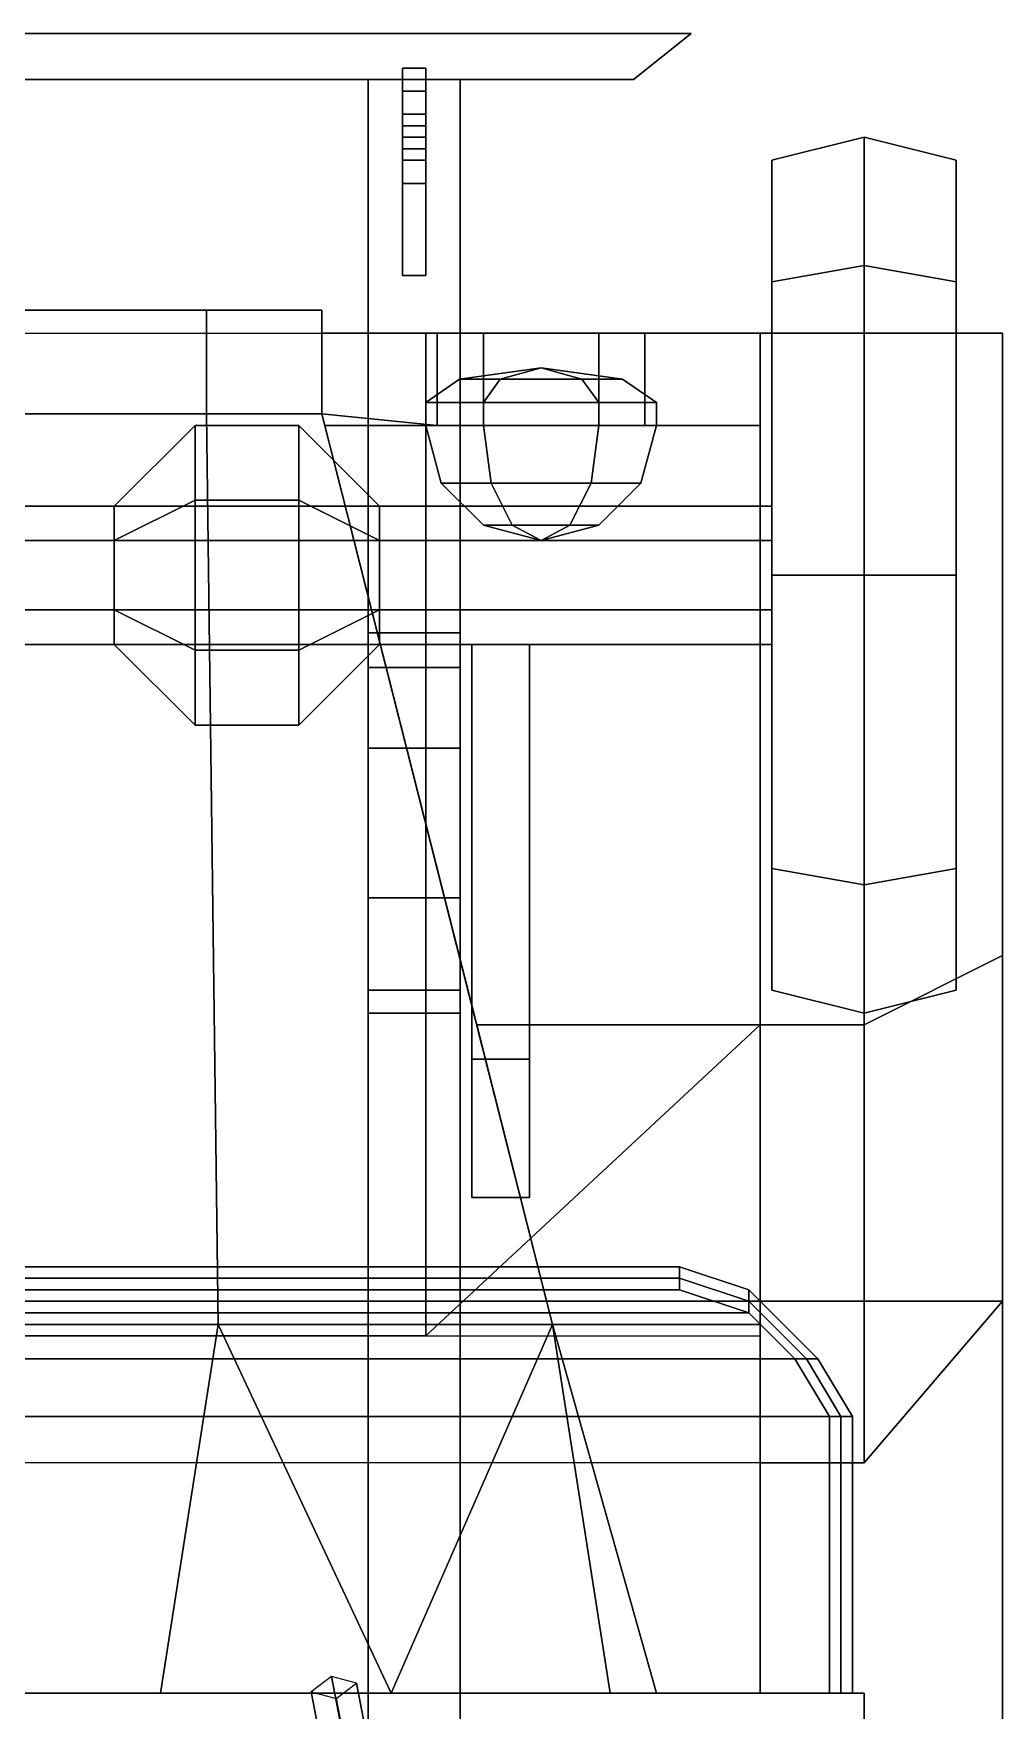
# Model space of a CAD drawing. Header units: millimetres. Extents: x -0.84 to 1, y -1.82 to 5.23.
# Drawn here: x 0 to 0.84, y 0.065 to 1.52 of the extents above; entities that cross this region are included whole.
import ezdxf

# ---------------------------------------------------------------- set-up
doc = ezdxf.new("R2010")
doc.units = ezdxf.units.MM
for name, color, linetype in [('tent', 1, 'Continuous'), ('tmp', 3, 'Continuous'), ('wheels', 2, 'Continuous')]:
    doc.layers.add(name, color=color, linetype=linetype)

msp = doc.modelspace()

# ---------------------------------------------------------------- linework, layer by layer
for points in [[(-0.5700000000000001, 1.52, 0.6100000000000001), (-0.52, 1.48, 0.6100000000000001), (0.52, 1.48, 0.6100000000000001), (0.5700000000000001, 1.52, 0.6100000000000001)], [(0.5700000000000001, 1.52, 0.6100000000000001), (0.5700000000000001, 1.52, 0.52), (-0.5700000000000001, 1.52, 0.52), (-0.5700000000000001, 1.52, 0.6100000000000001)], [(0.5700000000000001, 1.52, 0.52), (0.52, 1.48, 0.52), (-0.52, 1.48, 0.52), (-0.5700000000000001, 1.52, 0.52)], [(0.52, 1.48, 0.6100000000000001), (0.52, 1.48, 0.52), (0.5700000000000001, 1.52, 0.52), (0.5700000000000001, 1.52, 0.6100000000000001)], [(0.32, 1.49, 0.6400000000000001), (0.32, 1.48, 0.6200000000000001), (0.32, 1.44, 0.6300000000000001), (0.32, 1.45, 0.6400000000000001)], [(0.34, 1.49, 0.6400000000000001), (0.34, 1.48, 0.6200000000000001), (0.32, 1.48, 0.6200000000000001), (0.32, 1.49, 0.6400000000000001)], [(0.32, 1.49, 0.6699999999999999), (0.32, 1.49, 0.6400000000000001), (0.32, 1.45, 0.6400000000000001), (0.32, 1.45, 0.6699999999999999)], [(0.34, 1.49, 0.6699999999999999), (0.34, 1.49, 0.6400000000000001), (0.32, 1.49, 0.6400000000000001), (0.32, 1.49, 0.6699999999999999)], [(0.32, 1.47, 0.69), (0.32, 1.49, 0.6699999999999999), (0.32, 1.45, 0.6699999999999999), (0.32, 1.43, 0.6799999999999999)], [(0.34, 1.47, 0.6900000000000002), (0.34, 1.49, 0.6700000000000002), (0.32, 1.49, 0.6700000000000002), (0.32, 1.47, 0.6900000000000002)], [(0.34, 1.44, 0.6300000000000001), (0.34, 1.48, 0.6200000000000001), (0.34, 1.49, 0.6400000000000001), (0.34, 1.45, 0.6400000000000001)], [(0.34, 1.45, 0.6400000000000001), (0.34, 1.49, 0.6400000000000001), (0.34, 1.49, 0.6699999999999999), (0.34, 1.45, 0.6699999999999999)], [(0.34, 1.45, 0.6699999999999999), (0.34, 1.49, 0.6699999999999999), (0.34, 1.47, 0.69), (0.34, 1.43, 0.6799999999999999)], [(-0.52, 1.48, 0.6100000000000001), (-0.52, 1.48, 0.52), (0.52, 1.48, 0.52), (0.52, 1.48, 0.6100000000000001)], [(0.29, 1.48, 0.54), (0.29, 0.97, 0.54), (0.29, 0.9999999999999998, 0.6000000000000001), (0.29, 1.48, 0.6000000000000001)], [(0.3699999999999999, 1.48, 0.54), (0.3699999999999999, 0.97, 0.54), (0.29, 0.97, 0.54), (0.29, 1.48, 0.54)], [(0.29, 1.48, 0.6000000000000001), (0.29, 0.9999999999999998, 0.6000000000000001), (0.3699999999999999, 0.9999999999999998, 0.6000000000000001), (0.3699999999999999, 1.48, 0.6000000000000001)], [(0.32, 1.48, 0.6200000000000001), (0.32, 1.45, 0.6000000000000001), (0.32, 1.39, 0.6300000000000001), (0.32, 1.44, 0.6300000000000001)], [(0.34, 1.48, 0.6200000000000001), (0.34, 1.45, 0.6000000000000001), (0.32, 1.45, 0.6000000000000001), (0.32, 1.48, 0.6200000000000001)], [(0.32, 1.42, 0.69), (0.32, 1.47, 0.69), (0.32, 1.43, 0.6799999999999999), (0.32, 1.41, 0.6799999999999999)], [(0.34, 1.42, 0.6900000000000002), (0.34, 1.47, 0.6900000000000002), (0.32, 1.47, 0.6900000000000002), (0.32, 1.42, 0.6900000000000002)], [(0.34, 1.39, 0.6300000000000001), (0.34, 1.45, 0.6000000000000001), (0.34, 1.48, 0.6200000000000001), (0.34, 1.44, 0.6300000000000001)], [(0.34, 1.43, 0.6799999999999999), (0.34, 1.47, 0.69), (0.34, 1.42, 0.69), (0.34, 1.41, 0.6799999999999999)], [(0.3699999999999999, 0.9999999999999998, 0.6000000000000001), (0.3699999999999999, 0.97, 0.54), (0.3699999999999999, 1.48, 0.54), (0.3699999999999999, 1.48, 0.6000000000000001)], [(0.32, 1.45, 0.6000000000000001), (0.32, 1.31, 0.6000000000000001), (0.32, 1.31, 0.6200000000000001), (0.32, 1.39, 0.6300000000000001)], [(0.32, 1.45, 0.6400000000000001), (0.32, 1.44, 0.6300000000000001), (0.34, 1.44, 0.6300000000000001), (0.34, 1.45, 0.6400000000000001)], [(0.32, 1.45, 0.6699999999999999), (0.32, 1.45, 0.6400000000000001), (0.34, 1.45, 0.6400000000000001), (0.34, 1.45, 0.6699999999999999)], [(0.32, 1.43, 0.6799999999999999), (0.32, 1.45, 0.6699999999999999), (0.34, 1.45, 0.6699999999999999), (0.34, 1.43, 0.6799999999999999)], [(0.34, 1.31, 0.6200000000000001), (0.34, 1.31, 0.6000000000000001), (0.34, 1.45, 0.6000000000000001), (0.34, 1.39, 0.6300000000000001)], [(0.32, 1.44, 0.6300000000000001), (0.32, 1.39, 0.6300000000000001), (0.34, 1.39, 0.6300000000000001), (0.34, 1.44, 0.6300000000000001)], [(0.32, 1.41, 0.6799999999999999), (0.32, 1.43, 0.6799999999999999), (0.34, 1.43, 0.6799999999999999), (0.34, 1.41, 0.6799999999999999)], [(0.34, 1.41, 0.6799999999999999), (0.34, 1.42, 0.69), (0.32, 1.42, 0.69), (0.32, 1.41, 0.6799999999999999)], [(0.32, 1.39, 0.6300000000000001), (0.32, 1.31, 0.6200000000000001), (0.34, 1.31, 0.6200000000000001), (0.34, 1.39, 0.6300000000000001)], [(0.32, 1.31, 0.6200000000000001), (0.32, 1.31, 0.6000000000000001), (0.34, 1.31, 0.6000000000000001), (0.34, 1.31, 0.6200000000000001)], [(0.25, 1.28, 1.029999999999999), (0.25, 1.28, 0.5999999999999996), (-0.25, 1.28, 0.5999999999999996), (-0.25, 1.28, 1.029999999999999)], [(0.25, 1.28, 0.5999999999999996), (0.25, 1.19, 0.5999999999999996), (-0.25, 1.19, 0.5999999999999996), (-0.25, 1.28, 0.5999999999999996)], [(0.15, 1.28, 1.13), (0.25, 1.28, 1.029999999999999), (-0.25, 1.28, 1.029999999999999), (-0.15, 1.28, 1.13)], [(-0.15, 1.28, 1.13), (-0.15, 1.19, 1.14), (0.15, 1.19, 1.14), (0.15, 1.28, 1.13)], [(0.15, 1.19, 1.14), (0.25, 1.19, 1.029999999999999), (0.25, 1.28, 1.029999999999999), (0.15, 1.28, 1.13)], [(0.25, 1.26, 1.029999999999999), (0.25, 1.26, 0.5999999999999996), (0.25, 1.28, 0.5999999999999996), (0.25, 1.28, 1.029999999999999)], [(0.34, 1.26, 0.6099999999999994), (0.34, 0.3900000000000001, 0.6099999999999994), (-0.34, 0.3900000000000001, 0.6099999999999994), (-0.34, 1.26, 0.6099999999999994)], [(0.25, 1.19, 1.029999999999999), (0.25, 1.19, 0.96), (0.25, 1.26, 0.96), (0.25, 1.26, 1.029999999999999)], [(0.44, 1.23, 0.9799999999999995), (0.4046446609406731, 1.22, 0.9187627564304197), (0.3692893218813452, 1.22, 0.9799999999999995), (0.44, 1.23, 0.9799999999999995)], [(0.44, 1.23, 0.9799999999999995), (0.3692893218813452, 1.22, 0.9799999999999995), (0.4046446609406731, 1.22, 1.041237243569578), (0.44, 1.23, 0.9799999999999995)], [(0.44, 1.23, 0.9799999999999995), (0.4753553390593277, 1.22, 0.9187627564304206), (0.4046446609406731, 1.22, 0.9187627564304197), (0.44, 1.23, 0.9799999999999995)], [(0.44, 1.23, 0.9799999999999995), (0.4046446609406731, 1.22, 1.041237243569578), (0.4753553390593277, 1.22, 1.041237243569578), (0.44, 1.23, 0.9799999999999995)], [(0.44, 1.23, 0.9799999999999995), (0.5107106781186548, 1.22, 0.9799999999999995), (0.4753553390593277, 1.22, 0.9187627564304206), (0.44, 1.23, 0.9799999999999995)], [(0.44, 1.23, 0.9799999999999995), (0.4753553390593277, 1.22, 1.041237243569578), (0.5107106781186548, 1.22, 0.9799999999999995), (0.44, 1.23, 0.9799999999999995)], [(0.4046446609406731, 1.22, 0.9187627564304197), (0.3900000000000006, 1.2, 0.8933974596215553), (0.34, 1.2, 0.9799999999999995), (0.3692893218813452, 1.22, 0.9799999999999995)], [(0.3692893218813452, 1.22, 0.9799999999999995), (0.34, 1.2, 0.9799999999999995), (0.3900000000000006, 1.2, 1.066602540378443), (0.4046446609406731, 1.22, 1.041237243569578)], [(0.4753553390593277, 1.22, 0.9187627564304206), (0.4900000000000011, 1.2, 0.8933974596215561), (0.3900000000000006, 1.2, 0.8933974596215553), (0.4046446609406731, 1.22, 0.9187627564304197)], [(0.4046446609406731, 1.22, 1.041237243569578), (0.3900000000000006, 1.2, 1.066602540378443), (0.4900000000000002, 1.2, 1.066602540378443), (0.4753553390593277, 1.22, 1.041237243569578)], [(0.5107106781186548, 1.22, 0.9799999999999995), (0.54, 1.2, 0.9799999999999995), (0.4900000000000011, 1.2, 0.8933974596215561), (0.4753553390593277, 1.22, 0.9187627564304206)], [(0.4753553390593277, 1.22, 1.041237243569578), (0.4900000000000002, 1.2, 1.066602540378443), (0.54, 1.2, 0.9799999999999995), (0.5107106781186548, 1.22, 0.9799999999999995)], [(0.39, 1.2, 1.066602540378444), (0.34, 1.2, 0.9799999999999995), (0.34, 1.18, 0.9799999999999995), (0.39, 1.18, 1.066602540378444)], [(0.34, 1.2, 0.9799999999999995), (0.39, 1.2, 0.8933974596215553), (0.39, 1.18, 0.8933974596215553), (0.34, 1.18, 0.9799999999999995)], [(0.49, 1.2, 1.066602540378444), (0.39, 1.2, 1.066602540378444), (0.39, 1.18, 1.066602540378444), (0.49, 1.18, 1.066602540378444)], [(0.39, 1.2, 0.8933974596215553), (0.4899999999999999, 1.2, 0.8933974596215553), (0.4899999999999999, 1.18, 0.8933974596215553), (0.39, 1.18, 0.8933974596215553)], [(0.54, 1.2, 0.9799999999999995), (0.49, 1.2, 1.066602540378444), (0.49, 1.18, 1.066602540378444), (0.54, 1.18, 0.9799999999999995)], [(0.4899999999999999, 1.2, 0.8933974596215553), (0.54, 1.2, 0.9799999999999995), (0.54, 1.18, 0.9799999999999995), (0.4899999999999999, 1.18, 0.8933974596215553)], [(0.25, 1.19, 0.5999999999999996), (0.45, 0.4000000000000001, 0.5999999999999996), (-0.45, 0.4000000000000001, 0.5999999999999996), (-0.25, 1.19, 0.5999999999999996)], [(-0.15, 1.19, 1.14), (-0.16, 0.4000000000000001, 1.18), (0.16, 0.4000000000000001, 1.18), (0.15, 1.19, 1.14)], [(0.14, 1.115, 0.4925833024919771), (0.14, 1.18, 0.3800000000000001), (0.07, 1.11, 0.3800000000000001), (0.07, 1.08, 0.4319615242270664)], [(0.14, 1.18, 0.3800000000000001), (0.14, 1.115, 0.267416697508023), (0.07, 1.08, 0.3280384757729337), (0.07, 1.11, 0.3800000000000001)], [(0.23, 1.115, 0.4925833024919771), (0.23, 1.18, 0.3800000000000001), (0.14, 1.18, 0.3800000000000001), (0.14, 1.115, 0.4925833024919771)], [(0.23, 1.18, 0.3800000000000001), (0.23, 1.115, 0.267416697508023), (0.14, 1.115, 0.267416697508023), (0.14, 1.18, 0.3800000000000001)], [(0.16, 0.4000000000000001, 1.18), (0.45, 0.4000000000000001, 1.029999999999999), (0.25, 1.19, 1.029999999999999), (0.15, 1.19, 1.14)], [(0.23, 1.18, 0.3800000000000001), (0.23, 1.115, 0.4925833024919771), (0.2999999999999999, 1.08, 0.4319615242270664), (0.2999999999999999, 1.11, 0.3800000000000001)], [(0.23, 1.115, 0.2674166975080229), (0.23, 1.18, 0.3800000000000001), (0.2999999999999999, 1.11, 0.3800000000000001), (0.2999999999999999, 1.08, 0.3280384757729337)], [(0.45, 0.4000000000000001, 1.029999999999999), (0.45, 0.4000000000000001, 0.96), (0.2525316455696202, 1.18, 0.96), (0.25, 1.19, 1.029999999999999)], [(0.25, 1.19, 1.029999999999999), (0.2525316455696202, 1.18, 0.96), (0.25, 1.19, 0.96), (0.25, 1.19, 1.029999999999999)], [(0.3533974596215561, 1.13, 0.9799999999999995), (0.34, 1.18, 0.9799999999999995), (0.3900000000000006, 1.18, 0.8933974596215561), (0.3966987298107787, 1.13, 0.9049999999999994)], [(0.3966987298107787, 1.13, 1.054999999999999), (0.3900000000000006, 1.18, 1.066602540378443), (0.34, 1.18, 0.9799999999999995), (0.3533974596215561, 1.13, 0.9799999999999995)], [(0.3966987298107787, 1.13, 0.9049999999999994), (0.3900000000000006, 1.18, 0.8933974596215561), (0.4900000000000002, 1.18, 0.8933974596215553), (0.4833012701892221, 1.13, 0.9049999999999985)], [(0.483301270189223, 1.13, 1.055), (0.4900000000000011, 1.18, 1.066602540378444), (0.3900000000000006, 1.18, 1.066602540378443), (0.3966987298107787, 1.13, 1.054999999999999)], [(0.4833012701892221, 1.13, 0.9049999999999985), (0.4900000000000002, 1.18, 0.8933974596215553), (0.54, 1.18, 0.9799999999999995), (0.526602540378444, 1.13, 0.9799999999999995)], [(0.526602540378444, 1.13, 0.9799999999999995), (0.54, 1.18, 0.9799999999999995), (0.4900000000000011, 1.18, 1.066602540378444), (0.483301270189223, 1.13, 1.055)], [(0.39, 1.093397459621556, 0.9799999999999995), (0.3533974596215561, 1.13, 0.9799999999999995), (0.3966987298107787, 1.13, 0.9049999999999994), (0.4150000000000009, 1.093397459621556, 0.9366987298107778)], [(0.415, 1.093397459621556, 1.023301270189221), (0.3966987298107787, 1.13, 1.054999999999999), (0.3533974596215561, 1.13, 0.9799999999999995), (0.39, 1.093397459621556, 0.9799999999999995)], [(0.4150000000000009, 1.093397459621556, 0.9366987298107778), (0.3966987298107787, 1.13, 0.9049999999999994), (0.4833012701892221, 1.13, 0.9049999999999985), (0.4649999999999999, 1.093397459621556, 0.936698729810777)], [(0.4650000000000007, 1.093397459621556, 1.023301270189221), (0.483301270189223, 1.13, 1.055), (0.3966987298107787, 1.13, 1.054999999999999), (0.415, 1.093397459621556, 1.023301270189221)], [(0.4649999999999999, 1.093397459621556, 0.936698729810777), (0.4833012701892221, 1.13, 0.9049999999999985), (0.526602540378444, 1.13, 0.9799999999999995), (0.49, 1.093397459621556, 0.9799999999999995)], [(0.49, 1.093397459621556, 0.9799999999999995), (0.526602540378444, 1.13, 0.9799999999999995), (0.483301270189223, 1.13, 1.055), (0.4650000000000007, 1.093397459621556, 1.023301270189221)], [(0.64, 1.08, 0.4319615242270664), (0.64, 1.11, 0.3800000000000001), (-0.64, 1.11, 0.3800000000000001), (-0.64, 1.08, 0.4319615242270664)], [(0.64, 1.11, 0.3800000000000001), (0.64, 1.08, 0.3280384757729337), (-0.64, 1.08, 0.3280384757729337), (-0.64, 1.11, 0.3800000000000001)], [(0.14, 0.9850000000000001, 0.4925833024919771), (0.14, 1.115, 0.4925833024919771), (0.07, 1.08, 0.4319615242270664), (0.07, 1.02, 0.4319615242270664)], [(0.14, 1.115, 0.267416697508023), (0.14, 0.9850000000000001, 0.2674166975080229), (0.07, 1.02, 0.3280384757729337), (0.07, 1.08, 0.3280384757729337)], [(0.23, 0.9850000000000001, 0.4925833024919771), (0.23, 1.115, 0.4925833024919771), (0.14, 1.115, 0.4925833024919771), (0.14, 0.9850000000000001, 0.4925833024919771)], [(0.23, 1.115, 0.267416697508023), (0.23, 0.9850000000000001, 0.2674166975080229), (0.14, 0.9850000000000001, 0.2674166975080229), (0.14, 1.115, 0.267416697508023)], [(0.23, 1.115, 0.4925833024919771), (0.23, 0.9850000000000001, 0.4925833024919771), (0.2999999999999999, 1.02, 0.4319615242270664), (0.2999999999999999, 1.08, 0.4319615242270664)], [(0.23, 0.9850000000000001, 0.267416697508023), (0.23, 1.115, 0.2674166975080229), (0.2999999999999999, 1.08, 0.3280384757729337), (0.2999999999999999, 1.02, 0.3280384757729337)], [(0.44, 1.08, 0.9799999999999995), (0.39, 1.093397459621556, 0.9799999999999995), (0.4150000000000009, 1.093397459621556, 0.9366987298107778), (0.4400000000000004, 1.08, 0.9799999999999995)], [(0.4400000000000004, 1.08, 0.9799999999999995), (0.415, 1.093397459621556, 1.023301270189221), (0.39, 1.093397459621556, 0.9799999999999995), (0.44, 1.08, 0.9799999999999995)], [(0.4400000000000004, 1.08, 0.9799999999999995), (0.4150000000000009, 1.093397459621556, 0.9366987298107778), (0.4649999999999999, 1.093397459621556, 0.936698729810777), (0.4400000000000004, 1.08, 0.9799999999999995)], [(0.4400000000000004, 1.08, 0.9799999999999995), (0.4650000000000007, 1.093397459621556, 1.023301270189221), (0.415, 1.093397459621556, 1.023301270189221), (0.4400000000000004, 1.08, 0.9799999999999995)], [(0.4400000000000004, 1.08, 0.9799999999999995), (0.4649999999999999, 1.093397459621556, 0.936698729810777), (0.49, 1.093397459621556, 0.9799999999999995), (0.4400000000000001, 1.08, 0.9799999999999995)], [(0.4400000000000001, 1.08, 0.9799999999999995), (0.49, 1.093397459621556, 0.9799999999999995), (0.4650000000000007, 1.093397459621556, 1.023301270189221), (0.4400000000000004, 1.08, 0.9799999999999995)], [(0.64, 1.02, 0.4319615242270664), (0.64, 1.08, 0.4319615242270664), (-0.64, 1.08, 0.4319615242270664), (-0.64, 1.02, 0.4319615242270664)], [(0.64, 1.08, 0.3280384757729337), (0.64, 1.02, 0.3280384757729337), (-0.64, 1.02, 0.3280384757729337), (-0.64, 1.08, 0.3280384757729337)], [(0.64, 0.99, 0.3800000000000001), (0.64, 1.02, 0.4319615242270664), (-0.64, 1.02, 0.4319615242270664), (-0.64, 0.99, 0.3800000000000001)], [(0.64, 1.02, 0.3280384757729337), (0.64, 0.99, 0.3800000000000001), (-0.64, 0.99, 0.3800000000000001), (-0.64, 1.02, 0.3280384757729337)], [(0.14, 0.9199999999999999, 0.3800000000000001), (0.14, 0.9850000000000001, 0.4925833024919771), (0.07, 1.02, 0.4319615242270664), (0.07, 0.99, 0.3800000000000001)], [(0.14, 0.9850000000000001, 0.2674166975080229), (0.14, 0.9199999999999999, 0.3800000000000001), (0.07, 0.99, 0.3800000000000001), (0.07, 1.02, 0.3280384757729337)], [(0.23, 0.9850000000000001, 0.4925833024919771), (0.23, 0.9199999999999999, 0.3800000000000001), (0.2999999999999999, 0.99, 0.3800000000000001), (0.2999999999999999, 1.02, 0.4319615242270664)], [(0.23, 0.9199999999999999, 0.3800000000000001), (0.23, 0.9850000000000001, 0.267416697508023), (0.2999999999999999, 1.02, 0.3280384757729337), (0.2999999999999999, 0.99, 0.3800000000000001)], [(0.29, 0.97, 0.54), (0.29, 0.77, 0.4000000000000001), (0.29, 0.9000000000000001, 0.5700000000000001), (0.29, 0.9999999999999998, 0.6000000000000001)], [(0.29, 0.9999999999999998, 0.6000000000000001), (0.29, 0.9000000000000001, 0.5700000000000001), (0.3699999999999999, 0.9000000000000001, 0.5700000000000001), (0.3699999999999999, 0.9999999999999998, 0.6000000000000001)], [(0.3699999999999999, 0.9000000000000001, 0.5700000000000001), (0.3699999999999999, 0.77, 0.4000000000000001), (0.3699999999999999, 0.97, 0.54), (0.3699999999999999, 0.9999999999999998, 0.6000000000000001)], [(0.38, 0.99, 0.48), (0.38, 0.6300000000000001, 0.52), (0.43, 0.6300000000000001, 0.52), (0.43, 0.99, 0.48)], [(0.38, 0.99, 0.47), (0.38, 0.6300000000000001, 0.47), (0.38, 0.6300000000000001, 0.52), (0.38, 0.99, 0.48)], [(0.43, 0.99, 0.47), (0.43, 0.6300000000000001, 0.47), (0.38, 0.6300000000000001, 0.47), (0.38, 0.99, 0.47)], [(0.43, 0.99, 0.48), (0.43, 0.99, 0.47), (0.38, 0.99, 0.47), (0.38, 0.99, 0.48)], [(0.38, 0.99, 0.31), (0.38, 0.6300000000000001, 0.31), (0.38, 0.6300000000000001, 0.36), (0.38, 0.99, 0.32)], [(0.38, 0.99, 0.32), (0.38, 0.6300000000000001, 0.36), (0.43, 0.6300000000000001, 0.36), (0.43, 0.99, 0.32)], [(0.43, 0.99, 0.31), (0.43, 0.6300000000000001, 0.31), (0.38, 0.6300000000000001, 0.31), (0.38, 0.99, 0.31)], [(0.43, 0.99, 0.32), (0.43, 0.99, 0.31), (0.38, 0.99, 0.31), (0.38, 0.99, 0.32)], [(0.43, 0.6300000000000001, 0.52), (0.43, 0.6300000000000001, 0.47), (0.43, 0.99, 0.47), (0.43, 0.99, 0.48)], [(0.43, 0.6300000000000001, 0.36), (0.43, 0.6300000000000001, 0.31), (0.43, 0.99, 0.31), (0.43, 0.99, 0.32)], [(0.23, 0.9199999999999999, 0.3800000000000001), (0.23, 0.9850000000000001, 0.4925833024919771), (0.14, 0.9850000000000001, 0.4925833024919771), (0.14, 0.9199999999999999, 0.3800000000000001)], [(0.23, 0.9850000000000001, 0.2674166975080229), (0.23, 0.9199999999999999, 0.3800000000000001), (0.14, 0.9199999999999999, 0.3800000000000001), (0.14, 0.9850000000000001, 0.2674166975080229)], [(0.3699999999999999, 0.97, 0.54), (0.3699999999999999, 0.77, 0.4000000000000001), (0.29, 0.77, 0.4000000000000001), (0.29, 0.97, 0.54)], [(0.29, 0.77, 0.4000000000000001), (0.29, 0.6700000000000002, 0.3700000000000001), (0.29, 0.69, 0.47), (0.29, 0.9000000000000001, 0.5700000000000001)], [(0.29, 0.9000000000000001, 0.5700000000000001), (0.29, 0.69, 0.47), (0.3699999999999999, 0.69, 0.47), (0.3699999999999999, 0.9000000000000001, 0.5700000000000001)], [(0.3699999999999999, 0.69, 0.47), (0.3699999999999999, 0.6700000000000002, 0.3700000000000001), (0.3699999999999999, 0.77, 0.4000000000000001), (0.3699999999999999, 0.9000000000000001, 0.5700000000000001)], [(0.3699999999999999, 0.77, 0.4000000000000001), (0.3699999999999999, 0.6700000000000002, 0.3700000000000001), (0.29, 0.6700000000000002, 0.3700000000000001), (0.29, 0.77, 0.4000000000000001)], [(0.29, 0.6700000000000002, 0.3700000000000001), (0.29, -0.6800000000000002, 0.3700000000000001), (0.29, -0.6500000000000004, 0.47), (0.29, 0.69, 0.47)], [(0.29, 0.69, 0.47), (0.29, -0.6500000000000004, 0.47), (0.3699999999999999, -0.6500000000000004, 0.47), (0.3699999999999999, 0.69, 0.47)], [(0.3699999999999999, -0.6500000000000004, 0.47), (0.3699999999999999, -0.6800000000000002, 0.3700000000000001), (0.3699999999999999, 0.6700000000000002, 0.3700000000000001), (0.3699999999999999, 0.69, 0.47)], [(0.3699999999999999, 0.6699999999999999, 0.3700000000000001), (0.3699999999999999, -0.6800000000000002, 0.3700000000000001), (0.29, -0.6800000000000002, 0.3700000000000001), (0.29, 0.6699999999999999, 0.3700000000000001)], [(0.38, 0.6299999999999999, 0.47), (0.38, 0.51, 0.47), (0.38, 0.51, 0.52), (0.38, 0.6299999999999999, 0.52)], [(0.43, 0.6299999999999999, 0.47), (0.43, 0.51, 0.47), (0.38, 0.51, 0.47), (0.38, 0.6299999999999999, 0.47)], [(0.38, 0.6299999999999999, 0.52), (0.38, 0.51, 0.52), (0.43, 0.51, 0.52), (0.43, 0.6299999999999999, 0.52)], [(0.38, 0.6300000000000001, 0.36), (0.38, 0.6300000000000001, 0.31), (0.43, 0.6300000000000001, 0.31), (0.43, 0.6300000000000001, 0.36)], [(0.43, 0.6299999999999999, 0.36), (0.43, 0.6299999999999999, 0.31), (0.38, 0.6299999999999999, 0.31), (0.38, 0.6299999999999999, 0.36)], [(0.38, 0.6299999999999999, 0.31), (0.38, 0.51, 0.31), (0.38, 0.51, 0.36), (0.38, 0.6299999999999999, 0.36)], [(0.43, 0.6299999999999999, 0.31), (0.43, 0.51, 0.31), (0.38, 0.51, 0.31), (0.38, 0.6299999999999999, 0.31)], [(0.38, 0.6299999999999999, 0.36), (0.38, 0.51, 0.36), (0.43, 0.51, 0.36), (0.43, 0.6299999999999999, 0.36)], [(0.43, 0.51, 0.52), (0.43, 0.51, 0.47), (0.43, 0.6299999999999999, 0.47), (0.43, 0.6299999999999999, 0.52)], [(0.43, 0.51, 0.36), (0.43, 0.51, 0.31), (0.43, 0.6299999999999999, 0.31), (0.43, 0.6299999999999999, 0.36)], [(0.38, 0.51, 0.52), (0.38, 0.51, 0.47), (0.43, 0.51, 0.47), (0.43, 0.51, 0.52)], [(0.38, 0.51, 0.36), (0.38, 0.51, 0.31), (0.43, 0.51, 0.31), (0.43, 0.51, 0.36)], [(0.56, 0.4400000000000008, 1.24), (0.56, 0.4500000000000006, 1.23), (-0.5600000000000002, 0.4500000000000006, 1.23), (-0.5600000000000002, 0.4400000000000008, 1.24)], [(0.56, 0.4500000000000006, 1.23), (0.56, 0.4400000000000008, 1.22), (-0.5600000000000002, 0.4400000000000008, 1.22), (-0.5600000000000002, 0.4500000000000006, 1.23)], [(0.56, 0.4400000000000008, 1.22), (0.56, 0.430000000000001, 1.23), (-0.5600000000000002, 0.430000000000001, 1.23), (-0.5600000000000002, 0.4400000000000008, 1.22)], [(0.56, 0.430000000000001, 1.23), (0.56, 0.4400000000000008, 1.24), (-0.5600000000000002, 0.4400000000000008, 1.24), (-0.5600000000000002, 0.430000000000001, 1.23)], [(0.5600000000000002, 0.4400000000000008, 1.22), (0.5600000000000002, 0.4500000000000006, 1.23), (0.6200000000000002, 0.4300000000000002, 1.23), (0.6200000000000002, 0.4200000000000002, 1.22)], [(0.5600000000000002, 0.4500000000000006, 1.23), (0.5600000000000002, 0.4400000000000008, 1.24), (0.6200000000000002, 0.4200000000000002, 1.24), (0.6200000000000002, 0.4300000000000002, 1.23)], [(0.5600000000000002, 0.4400000000000008, 1.24), (0.5600000000000002, 0.430000000000001, 1.23), (0.6200000000000002, 0.4100000000000001, 1.23), (0.6200000000000002, 0.4200000000000002, 1.24)], [(0.5600000000000002, 0.430000000000001, 1.23), (0.5600000000000002, 0.4400000000000008, 1.22), (0.6200000000000002, 0.4200000000000002, 1.22), (0.6200000000000002, 0.4100000000000001, 1.23)], [(-0.6200000000000002, 0.4100000000000001, 1.23), (0.6200000000000009, 0.409999999999999, 1.23), (0.5600000000000002, 0.430000000000001, 1.23), (-0.5600000000000002, 0.430000000000001, 1.23)], [(0.6699999999999996, 0.3700000000000001, 1.24), (0.6799999999999994, 0.3700000000000001, 1.23), (0.6200000000000002, 0.4300000000000002, 1.23), (0.6200000000000002, 0.4200000000000002, 1.24)], [(0.6799999999999994, 0.3700000000000001, 1.23), (0.6699999999999996, 0.3700000000000001, 1.22), (0.6200000000000002, 0.4200000000000002, 1.22), (0.6200000000000002, 0.4300000000000002, 1.23)], [(-0.84, 0.4199999999999999, 0.4699999999999998), (-0.84, -0.6299999999999999, 0.4699999999999998), (0.84, -0.6299999999999999, 0.4699999999999998), (0.84, 0.4199999999999999, 0.4699999999999998)], [(0.84, 0.4199999999999999, 0.4399999999999996), (0.84, -0.6299999999999999, 0.4399999999999996), (-0.84, -0.6299999999999999, 0.4399999999999996), (-0.84, 0.4199999999999999, 0.4399999999999996)], [(-0.84, 0.4199999999999999, 0.4399999999999996), (-0.84, 0.4199999999999999, 0.4699999999999998), (0.84, 0.4199999999999999, 0.4699999999999998), (0.84, 0.4199999999999999, 0.4399999999999996)], [(-0.6600000000000003, 0.3700000000000002, 1.23), (0.6600000000000009, 0.369999999999999, 1.23), (0.6200000000000009, 0.409999999999999, 1.23), (-0.6200000000000002, 0.4100000000000001, 1.23)], [(0.6699999999999996, 0.3700000000000001, 1.22), (0.6599999999999998, 0.3700000000000001, 1.23), (0.6200000000000002, 0.4100000000000001, 1.23), (0.6200000000000002, 0.4200000000000002, 1.22)], [(0.6599999999999998, 0.3700000000000001, 1.23), (0.6699999999999996, 0.3700000000000001, 1.24), (0.6200000000000002, 0.4200000000000002, 1.24), (0.6200000000000002, 0.4100000000000001, 1.23)], [(0.84, 0.4199999999999999, 0.4699999999999998), (0.84, -0.6299999999999999, 0.4699999999999998), (0.84, -0.6299999999999999, 0.4399999999999996), (0.84, 0.4199999999999999, 0.4399999999999996)], [(0.45, 0.3999999999999999, 0.5999999999999996), (0.45, 0.3999999999999999, 0.4699999999999998), (-0.45, 0.3999999999999999, 0.4699999999999998), (-0.45, 0.3999999999999999, 0.5999999999999996)], [(-0.16, 0.3999999999999999, 1.18), (-0.1100000000000088, 0.08000000000000007, 1.209999999999999), (0.1100000000000083, 0.08000000000000007, 1.209999999999999), (0.16, 0.3999999999999999, 1.18)], [(0.16, 0.4000000000000001, 1.18), (0.1099999999999994, 0.08000000000000007, 1.209999999999998), (0.3099999999999996, 0.08000000000000007, 1.19), (0.16, 0.4000000000000001, 1.18)], [(0.16, 0.4000000000000002, 1.18), (0.3100000000000174, 0.08000000000000007, 1.189999999999998), (0.45, 0.3999999999999999, 1.029999999999999), (0.16, 0.4000000000000002, 1.18)], [(0.4999999999999996, 0.08000000000000007, 1.16), (0.4999999999999996, 0.08000000000000007, 1.16), (0.45, 0.3999999999999999, 1.029999999999999), (0.3100000000000174, 0.08000000000000007, 1.189999999999998)], [(0.5399999999999996, 0.08000000000000007, 1.12), (0.5399999999999996, 0.08000000000000007, 1.12), (0.45, 0.3999999999999999, 1.029999999999999), (0.4999999999999996, 0.08000000000000007, 1.16)], [(0.5400000000000005, 0.08000000000000002, 1.119999999999999), (0.5400000000000005, 0.08000000000000002, 1.119999999999999), (0.4499999999999998, 0.400000000000001, 0.9600000000000004), (0.4499999999999998, 0.400000000000001, 1.03)], [(-0.6900000000000001, 0.3200000000000001, 1.23), (0.6900000000000001, 0.3200000000000001, 1.23), (0.6600000000000009, 0.369999999999999, 1.23), (-0.6600000000000003, 0.3700000000000001, 1.23)], [(0.6999999999999998, 0.3200000000000001, 1.22), (0.6900000000000001, 0.3200000000000001, 1.23), (0.6600000000000003, 0.3700000000000001, 1.23), (0.67, 0.3700000000000001, 1.22)], [(0.6900000000000001, 0.3200000000000001, 1.23), (0.6999999999999998, 0.3200000000000001, 1.24), (0.67, 0.3700000000000001, 1.24), (0.6600000000000003, 0.3700000000000001, 1.23)], [(0.6999999999999998, 0.3200000000000001, 1.24), (0.7099999999999996, 0.3200000000000001, 1.23), (0.6800000000000003, 0.3700000000000001, 1.23), (0.67, 0.3700000000000001, 1.24)], [(0.7099999999999996, 0.3200000000000001, 1.23), (0.6999999999999998, 0.3200000000000001, 1.22), (0.67, 0.3700000000000001, 1.22), (0.6800000000000003, 0.3700000000000001, 1.23)], [(-0.6900000000000001, 0.0800000000000001, 1.23), (0.6900000000000001, 0.0800000000000001, 1.23), (0.6900000000000001, 0.3200000000000001, 1.23), (-0.6900000000000001, 0.3200000000000001, 1.23)], [(0.6999999999999998, 0.0800000000000001, 1.22), (0.6900000000000001, 0.0800000000000001, 1.23), (0.6900000000000001, 0.3200000000000001, 1.23), (0.6999999999999998, 0.3200000000000001, 1.22)], [(0.6900000000000001, 0.0800000000000001, 1.23), (0.6999999999999998, 0.0800000000000001, 1.24), (0.6999999999999998, 0.3200000000000001, 1.24), (0.6900000000000001, 0.3200000000000001, 1.23)], [(0.6999999999999998, 0.0800000000000001, 1.24), (0.7099999999999996, 0.0800000000000001, 1.23), (0.7099999999999996, 0.3200000000000001, 1.23), (0.6999999999999998, 0.3200000000000001, 1.24)], [(0.7099999999999996, 0.0800000000000001, 1.23), (0.6999999999999998, 0.0800000000000001, 1.22), (0.6999999999999998, 0.3200000000000001, 1.22), (0.7099999999999996, 0.3200000000000001, 1.23)], [(0.2584310267881724, 0.09440015717717698, 1.036345717698145), (0.2407065730729845, 0.08108739165944001, 1.018778304263951), (0.2820179323896534, -0.133696057377669, 1.139862744268159), (0.2997423861048409, -0.1203832918599322, 1.157430157702355)], [(0.2799716604108911, 0.08871846988181842, 1.018918166733952), (0.2584310267881724, 0.09440015717717698, 1.036345717698145), (0.2997423861048409, -0.1203832918599322, 1.157430157702355), (0.3212830197275602, -0.1260649791552909, 1.140002606738161)], [(0.2622472066957029, 0.07540570436408223, 1.001350753299756), (0.2799716604108911, 0.08871846988181842, 1.018918166733952), (0.3212830197275602, -0.1260649791552909, 1.140002606738161), (0.3035585660123721, -0.1393777446730273, 1.122435193303967)], [(-0.72, 0.08000000000000007, 1.25), (-0.72, 0.04999999999999982, 1.25), (0.72, 0.04999999999999982, 1.25), (0.72, 0.08000000000000007, 1.25)], [(-0.1100000000000088, 0.08000000000000007, 1.209999999999999), (-0.72, 0.08000000000000007, 1.25), (0.72, 0.08000000000000007, 1.25), (0.1099999999999905, 0.08000000000000007, 1.209999999999999)], [(0.72, 0.08000000000000007, 1.25), (0.3100000000000174, 0.08000000000000007, 1.189999999999998), (0.1100000000000083, 0.08000000000000007, 1.21), (0.72, 0.08000000000000007, 1.25)], [(0.2407065730729845, 0.08108739165944001, 1.018778304263951), (0.2622472066957029, 0.07540570436408223, 1.001350753299756), (0.3035585660123721, -0.1393777446730273, 1.122435193303967), (0.2820179323896534, -0.133696057377669, 1.139862744268159)], [(0.72, 0.08000000000000007, 1.25), (0.4999999999999996, 0.08000000000000007, 1.16), (0.3100000000000174, 0.08000000000000007, 1.189999999999998), (0.72, 0.08000000000000007, 1.25)], [(0.72, 0.08000000000000007, 1.25), (0.6299999999999996, 0.08000000000000014, 1.12), (0.5399999999999997, 0.08000000000000007, 1.12), (0.4999999999999996, 0.08000000000000007, 1.16)], [(0.72, 0.08000000000000007, 1.25), (0.72, 0.08000000000000007, 0.4699999999999998), (0.6300000000000001, 0.08, 0.4699999999999998), (0.6300000000000001, 0.08, 1.119999999999999)], [(0.72, 0.04999999999999982, 1.25), (0.72, 0.04999999999999982, 0.4699999999999998), (0.72, 0.08000000000000007, 0.4699999999999998), (0.72, 0.08000000000000007, 1.25)]]:
    msp.add_3dface(points)
at = {"layer": 'tent'}
for points in [[(0.72, 0.08000000000000007, 1.21), (0.72, 0.04999999999999982, 1.21), (0.72, -0.02000000000000002, 1.51), (0.72, 0, 1.51)], [(0.72, 0, 1.51), (0.72, -0.02000000000000002, 1.51), (0.72, 0.04999999999999982, 1.21), (0.72, 0.08000000000000007, 1.21)]]:
    msp.add_3dface(points, dxfattribs=at)
at = {"layer": 'tmp'}
for points in [[(0.2500000000000001, 1.26, 0.9599999999999991), (0.2500000000000001, 1.19, 0.96), (0.35, 1.18, 0.9599999999999991), (0.35, 1.26, 0.9599999999999991)], [(0.49, 1.26, 0.8899999999999997), (0.34, 1.26, 0.6099999999999994), (0.25, 1.26, 0.6099999999999994), (0.39, 1.26, 0.8899999999999997)], [(0.3500000000000001, 1.26, 0.9599999999999991), (0.39, 1.26, 0.8899999999999997), (0.25, 1.26, 0.6099999999999994), (0.2500000000000001, 1.26, 0.9599999999999991)], [(0.63, 0.6600000000000001, 0.9599999999999991), (0.34, 0.3900000000000001, 0.6099999999999994), (0.34, 1.26, 0.6099999999999994), (0.63, 1.26, 0.9599999999999991)], [(0.63, 1.26, 0.9599999999999991), (0.34, 1.26, 0.6099999999999994), (0.49, 1.26, 0.8899999999999997), (0.53, 1.26, 0.9599999999999991)], [(0.3500000000000001, 1.26, 0.9599999999999991), (0.3500000000000001, 1.18, 0.9599999999999991), (0.3900000000000003, 1.18, 0.8899999999999997), (0.3900000000000003, 1.26, 0.8899999999999997)], [(0.3900000000000001, 1.26, 0.8899999999999997), (0.3900000000000001, 1.18, 0.8899999999999997), (0.4900000000000003, 1.18, 0.8899999999999997), (0.4900000000000003, 1.26, 0.8899999999999997)], [(0.4900000000000001, 1.26, 0.8899999999999997), (0.4900000000000001, 1.18, 0.8899999999999997), (0.5300000000000002, 1.18, 0.9599999999999991), (0.5300000000000002, 1.26, 0.9599999999999991)], [(0.53, 1.26, 0.9599999999999991), (0.53, 1.18, 0.9599999999999991), (0.63, 1.18, 0.9599999999999991), (0.6299999999999999, 1.26, 0.9599999999999991)], [(0.6299999999999999, 1.26, 0.9599999999999991), (0.6299999999999999, 0.6600000000000004, 0.9599999999999991), (0.72, 0.6600000000000004, 0.9599999999999991), (0.72, 1.26, 0.9599999999999991)], [(0.72, 1.26, 0.9599999999999991), (0.72, 0.6600000000000004, 0.9599999999999991), (0.6299999999999999, 0.6600000000000004, 0.9599999999999991), (0.6299999999999999, 1.26, 0.9599999999999991)], [(0.7199999999999999, 1.26, 0.9599999999999991), (0.7199999999999999, 0.6600000000000004, 0.9599999999999991), (0.84, 0.72, 0.8299999999999992), (0.84, 1.26, 0.8299999999999992)], [(0.84, 1.26, 0.8299999999999992), (0.84, 0.72, 0.8299999999999992), (0.7199999999999999, 0.6600000000000004, 0.9599999999999991), (0.7199999999999999, 1.26, 0.9599999999999991)], [(0.2500000000000001, 1.19, 0.9599999999999991), (0.2525316455696202, 1.18, 0.96), (0.35, 1.18, 0.9599999999999991)], [(0.2525316455696202, 1.18, 0.9599999999999991), (0.3841772151898734, 0.6600000000000001, 0.9599999999999991), (0.63, 0.6600000000000001, 0.9599999999999991), (0.63, 1.18, 0.9599999999999991)], [(0.84, 0.72, 0.8299999999999992), (0.84, 0.4199999999999999, 0.4699999999999998), (0.7199999999999999, 0.28, 0.4699999999999998), (0.7199999999999999, 0.6600000000000001, 0.9599999999999991)], [(0.7199999999999999, 0.6600000000000001, 0.9599999999999991), (0.7199999999999999, 0.28, 0.4699999999999998), (0.84, 0.4199999999999999, 0.4699999999999998), (0.84, 0.72, 0.8299999999999992)], [(0.3841772151898734, 0.6600000000000001, 0.96), (0.4499999999999998, 0.400000000000001, 0.9599999999999991), (0.63, 0.4, 0.9599999999999991), (0.63, 0.6599999999999999, 0.9599999999999991)], [(0.6299999999999999, 0.6600000000000001, 0.9599999999999991), (0.6299999999999999, 0.28, 0.4699999999999998), (0.72, 0.28, 0.4699999999999998), (0.72, 0.6600000000000001, 0.9599999999999991)], [(0.72, 0.6600000000000001, 0.9599999999999991), (0.72, 0.28, 0.4699999999999998), (0.6299999999999999, 0.28, 0.4699999999999998), (0.6299999999999999, 0.6600000000000001, 0.9599999999999991)], [(0.63, 0.4, 0.9599999999999991), (0.63, 0.28, 0.4699999999999998), (0.63, 0.3900000000000001, 0.6099999999999994), (0.63, 0.6599999999999999, 0.9599999999999991)], [(0.4500000000000001, 0.4, 0.96), (0.5399999999999995, 0.08, 1.119999999999999), (0.63, 0.08, 1.119999999999999), (0.63, 0.4, 0.9599999999999991)], [(0.63, 0.08, 1.119999999999999), (0.63, 0.08, 0.4699999999999998), (0.63, 0.28, 0.4699999999999998), (0.63, 0.4, 0.9599999999999991)], [(0.63, 0.3900000000000001, 0.6099999999999994), (0.63, 0.28, 0.4699999999999998), (-0.63, 0.28, 0.4699999999999998), (-0.63, 0.3900000000000001, 0.6099999999999994)]]:
    msp.add_3dface(points, dxfattribs=at)
at = {"layer": 'wheels'}
for points in [[(0.72, 1.43, 0.3800000000000001), (0.72, 1.318700576850888, 0.1112994231491121), (0.64, 1.304558441227157, 0.125441558772843), (0.64, 1.41, 0.3800000000000001)], [(0.72, 1.318700576850888, 0.6487005768508882), (0.72, 1.43, 0.3800000000000001), (0.64, 1.41, 0.3800000000000001), (0.64, 1.304558441227157, 0.6345584412271572)], [(0.72, 1.318700576850888, 0.111299423149112), (0.72, 1.43, 0.3800000000000001), (0.8, 1.41, 0.3800000000000001), (0.8, 1.304558441227157, 0.125441558772843)], [(0.72, 1.43, 0.3800000000000001), (0.7200000000000001, 1.318700576850888, 0.648700576850888), (0.8, 1.304558441227157, 0.634558441227157), (0.8, 1.41, 0.3800000000000001)], [(0.64, 1.05, 0.01999999999999996), (0.64, 1.304558441227157, 0.6345584412271572), (0.64, 1.41, 0.3800000000000001), (0.64, 1.304558441227157, 0.125441558772843)], [(0.8, 1.05, 0.7400000000000002), (0.8, 1.304558441227157, 0.125441558772843), (0.8, 1.41, 0.3800000000000001), (0.8, 1.304558441227157, 0.634558441227157)], [(0.72, 1.318700576850888, 0.1112994231491121), (0.72, 1.05), (0.64, 1.05, 0.02000000000000007), (0.64, 1.304558441227157, 0.125441558772843)], [(0.72, 1.05, 0.76), (0.72, 1.318700576850888, 0.6487005768508882), (0.64, 1.304558441227157, 0.6345584412271572), (0.64, 1.05, 0.74)], [(0.72, 1.05), (0.72, 1.318700576850888, 0.111299423149112), (0.8, 1.304558441227157, 0.125441558772843), (0.7999999999999999, 1.05, 0.02000000000000007)], [(0.7200000000000001, 1.318700576850888, 0.648700576850888), (0.7200000000000001, 1.05, 0.76), (0.8, 1.05, 0.74), (0.8, 1.304558441227157, 0.634558441227157)], [(0.64, 0.795441558772843, 0.1254415587728429), (0.64, 1.05, 0.74), (0.64, 1.304558441227157, 0.6345584412271572), (0.64, 1.05, 0.02000000000000007)], [(0.8, 0.795441558772843, 0.6345584412271572), (0.7999999999999999, 1.05, 0.02000000000000007), (0.8, 1.304558441227157, 0.125441558772843), (0.8, 1.05, 0.74)], [(0.64, 0.69, 0.3800000000000001), (0.64, 0.795441558772843, 0.6345584412271572), (0.64, 1.05, 0.74), (0.64, 0.795441558772843, 0.1254415587728429)], [(0.72, 1.05), (0.72, 0.7812994231491119, 0.111299423149112), (0.64, 0.795441558772843, 0.1254415587728429), (0.64, 1.05, 0.02000000000000007)], [(0.72, 0.7812994231491119, 0.648700576850888), (0.72, 1.05, 0.76), (0.64, 1.05, 0.74), (0.64, 0.795441558772843, 0.6345584412271572)], [(0.72, 0.7812994231491119, 0.1112994231491121), (0.72, 1.05), (0.7999999999999999, 1.05, 0.02000000000000007), (0.8, 0.795441558772843, 0.125441558772843)], [(0.7200000000000001, 1.05, 0.76), (0.7200000000000001, 0.7812994231491119, 0.6487005768508882), (0.8, 0.795441558772843, 0.6345584412271572), (0.8, 1.05, 0.74)], [(0.8, 0.69, 0.3800000000000001), (0.8, 0.795441558772843, 0.125441558772843), (0.7999999999999999, 1.05, 0.02000000000000007), (0.8, 0.795441558772843, 0.6345584412271572)], [(0.72, 0.7812994231491119, 0.111299423149112), (0.72, 0.6699999999999999, 0.3800000000000001), (0.64, 0.69, 0.3800000000000001), (0.64, 0.795441558772843, 0.1254415587728429)], [(0.72, 0.6699999999999999, 0.3800000000000001), (0.72, 0.7812994231491119, 0.648700576850888), (0.64, 0.795441558772843, 0.6345584412271572), (0.64, 0.69, 0.3800000000000001)], [(0.72, 0.6699999999999999, 0.3800000000000001), (0.72, 0.7812994231491119, 0.1112994231491121), (0.8, 0.795441558772843, 0.125441558772843), (0.8, 0.69, 0.3800000000000001)], [(0.7200000000000001, 0.7812994231491119, 0.6487005768508882), (0.72, 0.6699999999999999, 0.3800000000000001), (0.8, 0.69, 0.3800000000000001), (0.8, 0.795441558772843, 0.6345584412271572)]]:
    msp.add_3dface(points, dxfattribs=at)

doc.saveas('drawing.dxf')
